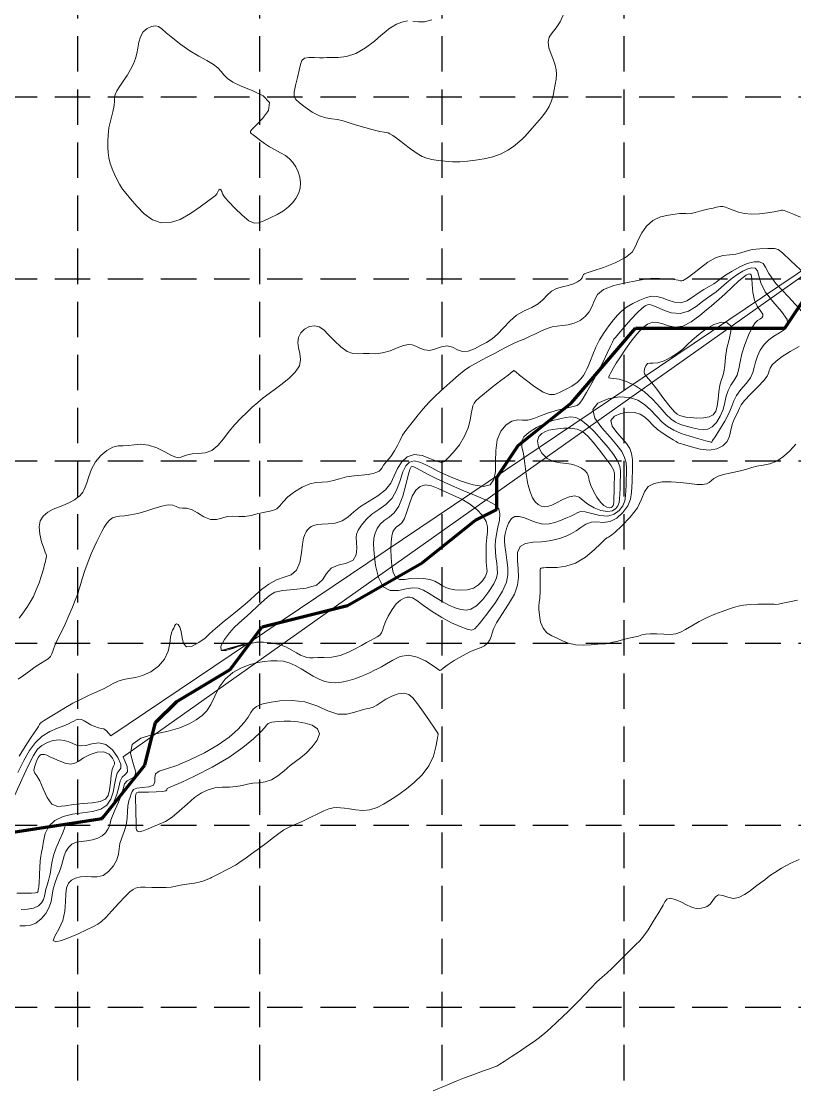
# Model space of a CAD drawing. Header units: inches. Extents: x 45655 to 51424, y 20024 to 23633.
# Drawn here: x 48331 to 48714, y 22598 to 23126 of the extents above; entities that cross this region are included whole.
import ezdxf

# ---------------------------------------------------------------- set-up
doc = ezdxf.new("R2010")
doc.units = ezdxf.units.IN
doc.header["$MEASUREMENT"] = 0
doc.linetypes.add('HIDDEN', pattern=[0.375, 0.25, -0.125])
doc.layers.add('CREEK', color=5, linetype='Continuous', lineweight=211)
doc.layers.add('CTR', color=43, linetype='Continuous', lineweight=9)
doc.layers.add('GRID', color=254, linetype='HIDDEN')

msp = doc.modelspace()

# ---------------------------------------------------------------- linework, layer by layer
at = {"layer": 'CREEK'}
for p, q in [((48708.85, 22974.15), (48719.4, 22989.96)), ((48603.39, 22937.26), (48635.03, 22974.15)), ((48635.03, 22974.15), (48708.85, 22974.15)), ((48577.02, 22916.19), (48603.39, 22937.26)), ((48566.48, 22900.38), (48577.02, 22916.19)), ((48566.48, 22884.57), (48566.48, 22900.38)), ((48555.93, 22879.3), (48566.48, 22884.57)), ((48529.56, 22858.22), (48555.93, 22879.3)), ((48492.65, 22837.14), (48529.56, 22858.22)), ((48450.47, 22826.6), (48492.65, 22837.14)), ((48434.65, 22805.52), (48450.47, 22826.6)), ((48408.28, 22789.71), (48434.65, 22805.52)), ((48397.74, 22779.17), (48408.28, 22789.71)), ((48392.46, 22758.09), (48397.74, 22779.17)), ((48371.37, 22731.74), (48392.46, 22758.09)), ((48302.82, 22721.2), (48371.37, 22731.74))]:
    msp.add_line(p, q, dxfattribs=at)
at = {"layer": 'CTR'}
for points, elevation in [([(48514.74, 23123.27), (48513.15, 23122.23), (48511.61, 23120.97), (48509.38, 23119.02), (48505.95, 23116.06), (48501.61, 23112.77), (48496.85, 23110.07), (48492.18, 23108.61), (48487.99, 23108.11), (48484.67, 23108.04), (48482.43, 23107.97), (48480.74, 23107.9), (48478.87, 23107.91), (48476.34, 23108.04), (48473.61, 23108.05), (48471.35, 23107.65), (48470.06, 23106.56), (48469.4, 23104.65), (48468.82, 23101.84), (48467.94, 23098.16), (48467, 23094.26), (48466.35, 23090.96), (48466.32, 23088.8), (48467.12, 23087.28), (48468.93, 23085.66), (48471.76, 23083.45), (48475.22, 23081.06), (48478.79, 23079.14), (48482.01, 23078.16), (48484.94, 23077.78), (48487.71, 23077.46), (48490.48, 23076.79), (48493.51, 23075.8), (48497.04, 23074.6), (48501.17, 23073.35), (48505.3, 23072.23), (48508.69, 23071.42), (48510.75, 23071.06), (48511.88, 23070.94), (48512.68, 23070.8), (48513.66, 23070.38), (48515.13, 23069.47), (48517.34, 23067.88), (48520.39, 23065.52), (48523.83, 23062.88), (48527.04, 23060.59), (48529.64, 23059.11), (48531.92, 23058.25), (48534.39, 23057.68), (48537.43, 23057.16), (48540.91, 23056.71), (48544.58, 23056.44), (48548.23, 23056.46), (48551.95, 23056.74), (48555.92, 23057.24), (48560.21, 23057.96), (48564.52, 23058.97), (48568.53, 23060.37), (48571.93, 23062.18), (48574.62, 23064.09), (48576.6, 23065.7), (48577.93, 23066.78), (48578.95, 23067.65), (48580.14, 23068.83), (48581.83, 23070.69), (48583.91, 23073.07), (48586.22, 23075.72), (48588.52, 23078.42), (48590.64, 23081.12), (48592.35, 23083.82), (48593.53, 23086.55), (48594.28, 23089.28), (48594.84, 23092.02), (48595.35, 23094.73), (48595.74, 23097.35), (48595.94, 23099.78), (48595.84, 23101.97), (48595.37, 23104.18), (48594.51, 23106.69), (48593.31, 23109.7), (48592.22, 23112.89), (48591.77, 23115.8), (48592.38, 23118.13), (48593.82, 23120.25), (48595.73, 23122.64), (48597.72, 23125.64), (48599.32, 23128.93)], 576), ([(48414.75, 23111.38), (48410.32, 23114.43), (48406.29, 23117.54), (48403.06, 23120.25), (48400.87, 23122.18), (48399.3, 23123.3), (48397.73, 23123.68), (48395.77, 23123.38), (48393.63, 23122.41), (48391.75, 23120.7), (48390.42, 23118.32), (48389.56, 23115.54), (48388.99, 23112.72), (48388.51, 23110.1), (48387.89, 23107.57), (48386.94, 23104.96), (48385.49, 23102.11), (48383.71, 23099.17), (48381.84, 23096.35), (48380.1, 23093.8), (48378.69, 23091.6), (48377.82, 23089.76), (48377.55, 23088.23), (48377.54, 23086.6), (48377.33, 23084.34), (48376.62, 23081.12), (48375.65, 23077.28), (48374.8, 23073.32), (48374.36, 23069.68), (48374.25, 23066.43), (48374.29, 23063.57), (48374.38, 23061.02), (48374.65, 23058.51), (48375.36, 23055.63), (48376.65, 23052.18), (48378.28, 23048.58), (48379.96, 23045.4), (48381.52, 23042.97), (48383.22, 23040.8), (48385.44, 23038.13), (48388.5, 23034.55), (48392.21, 23030.73), (48396.34, 23027.7), (48400.64, 23026.23), (48405.18, 23026.4), (48410, 23028.02), (48415.08, 23030.85), (48419.86, 23034.13), (48423.7, 23036.98), (48426.1, 23038.78), (48427.41, 23039.81), (48428.11, 23040.66), (48428.65, 23041.66), (48429.15, 23042.58), (48429.61, 23042.99), (48430.05, 23042.61), (48430.49, 23041.71), (48430.9, 23040.69), (48431.38, 23039.81), (48432.29, 23038.65), (48434.09, 23036.65), (48437.05, 23033.51), (48440.6, 23030.02), (48443.97, 23027.28), (48446.62, 23026.08), (48448.92, 23026.22), (48451.4, 23027.24), (48454.49, 23028.7), (48457.86, 23030.43), (48461.01, 23032.29), (48463.57, 23034.18), (48465.55, 23036.16), (48467.12, 23038.33), (48468.37, 23040.75), (48469.22, 23043.37), (48469.52, 23046.1), (48469.17, 23048.84), (48468.32, 23051.49), (48467.13, 23053.93), (48465.73, 23056.07), (48464.08, 23057.92), (48462.06, 23059.53), (48459.63, 23060.94), (48456.93, 23062.32), (48454.18, 23063.83), (48451.57, 23065.58), (48449.25, 23067.36), (48447.34, 23068.86), (48445.97, 23069.88), (48445.09, 23070.54), (48444.67, 23071.02), (48444.7, 23071.56), (48445.51, 23072.6), (48447.53, 23074.63), (48450.74, 23077.91), (48453.58, 23081.9), (48454.08, 23085.82), (48450.96, 23089.05), (48445.61, 23091.66), (48440.07, 23093.87), (48436.01, 23095.87), (48433.34, 23097.73), (48431.57, 23099.47), (48430.18, 23101.15), (48428.65, 23102.85), (48426.45, 23104.62), (48423.21, 23106.55), (48419.18, 23108.77), (48414.75, 23111.38)], 576), ([(48522.31, 23126.19), (48519.55, 23125.59), (48516.92, 23124.47), (48514.74, 23123.27)], 576), ([(48534.26, 23126.61), (48530.74, 23125.67), (48527.69, 23125.64), (48524.96, 23126.04)], 576), ([(48330.47, 22830.79), (48332.3, 22833.34), (48334.13, 22836.03), (48335.84, 22838.74), (48337.41, 22841.6), (48338.88, 22844.78), (48340.25, 22848.33), (48341.45, 22851.92), (48342.4, 22855.05), (48343, 22857.34), (48343.37, 22858.9), (48343.6, 22859.92), (48343.77, 22860.61), (48343.86, 22861.13), (48343.84, 22861.62), (48343.67, 22862.28), (48343.26, 22863.45), (48342.53, 22865.49), (48341.51, 22868.6), (48340.58, 22872.3), (48340.22, 22875.92), (48340.8, 22878.94), (48342.28, 22881.32), (48344.5, 22883.2), (48347.26, 22884.68), (48350.27, 22885.92), (48353.17, 22887.05), (48355.68, 22888.21), (48357.73, 22889.36), (48359.31, 22890.42), (48360.42, 22891.37), (48361.2, 22892.23), (48361.82, 22893.11), (48362.4, 22894.14), (48363.05, 22895.57), (48363.81, 22897.74), (48364.8, 22900.83), (48366.16, 22904.46), (48368.09, 22908.09), (48370.69, 22911.28), (48373.65, 22913.77), (48376.62, 22915.36), (48379.32, 22916), (48381.85, 22916.07), (48384.45, 22916.13), (48387.32, 22916.51), (48390.57, 22916.8), (48394.26, 22916.43), (48398.37, 22915.01), (48402.36, 22913.09), (48405.65, 22911.34), (48407.79, 22910.36), (48409.15, 22910.1), (48410.29, 22910.37), (48411.68, 22910.94), (48413.54, 22911.6), (48415.97, 22912.05), (48419.02, 22912.2), (48422.38, 22912.55), (48425.68, 22913.74), (48428.65, 22916.22), (48431.39, 22919.57), (48434.12, 22923.21), (48437, 22926.63), (48439.95, 22929.74), (48442.85, 22932.56), (48445.6, 22935.12), (48448.29, 22937.48), (48451.04, 22939.7), (48453.92, 22941.87), (48457.01, 22944.14), (48460.31, 22946.64), (48463.76, 22949.47), (48466.82, 22952.52), (48468.87, 22955.65), (48469.48, 22958.72), (48469.14, 22961.69), (48468.51, 22964.52), (48468.2, 22967.2), (48468.48, 22969.68), (48469.54, 22971.88), (48471.46, 22973.73), (48473.9, 22975), (48476.41, 22975.45), (48478.69, 22974.86), (48480.9, 22973.32), (48483.35, 22970.94), (48486.26, 22967.96), (48489.41, 22964.98), (48492.5, 22962.73), (48495.3, 22961.73), (48497.92, 22961.57), (48500.6, 22961.68), (48503.47, 22961.61), (48506.61, 22961.58), (48510.04, 22961.98), (48513.7, 22963.05), (48517.28, 22964.44), (48520.39, 22965.6), (48522.74, 22966.13), (48524.62, 22966.04), (48526.41, 22965.38), (48528.42, 22964.36), (48530.74, 22963.43), (48533.35, 22963.19), (48536.22, 22963.93), (48539.17, 22964.99), (48541.98, 22965.48), (48544.52, 22964.75), (48546.95, 22963.49), (48549.49, 22962.64), (48552.35, 22962.91), (48555.39, 22964.06), (48558.42, 22965.6), (48561.3, 22967.16), (48564.08, 22968.93), (48566.87, 22971.26), (48569.75, 22974.33), (48572.84, 22977.67), (48576.26, 22980.63), (48579.99, 22982.8), (48583.7, 22984.49), (48586.9, 22986.2), (48589.3, 22988.31), (48591.29, 22990.53), (48593.4, 22992.45), (48596, 22993.76), (48598.91, 22994.63), (48601.78, 22995.37), (48604.3, 22996.21), (48606.33, 22997.16), (48607.76, 22998.17), (48608.59, 22999.15), (48608.99, 23000.03), (48609.26, 23000.69), (48609.71, 23001.13), (48611.06, 23001.64), (48614.06, 23002.59), (48619.12, 23004.28), (48625, 23006.53), (48630.11, 23009.12), (48633.28, 23011.81), (48635.04, 23014.68), (48636.37, 23017.83), (48638.08, 23021.29), (48640.45, 23024.65), (48643.56, 23027.4), (48647.35, 23029.18), (48651.27, 23030.16), (48654.57, 23030.64), (48656.74, 23030.89), (48658.04, 23030.99), (48658.92, 23030.97), (48659.79, 23030.86), (48660.9, 23030.81), (48662.42, 23030.95), (48664.48, 23031.39), (48666.86, 23032.02), (48669.26, 23032.67), (48671.45, 23033.19), (48673.32, 23033.6), (48674.85, 23033.97), (48676.02, 23034.28), (48677.03, 23034.45), (48678.12, 23034.38), (48679.48, 23033.97), (48681.18, 23033.31), (48683.29, 23032.48), (48685.83, 23031.59), (48688.86, 23030.88), (48692.39, 23030.52), (48696.35, 23030.68), (48700.28, 23031.18), (48703.55, 23031.76), (48705.76, 23032.21), (48707.08, 23032.49), (48707.86, 23032.57), (48708.46, 23032.44), (48709.31, 23032.06), (48710.87, 23031.38), (48713.41, 23030.38), (48716.58, 23029.16)], 574), ([(48714.2, 22916.83), (48711.29, 22913.58), (48708.15, 22910.7), (48704.82, 22908.51), (48701.38, 22907.22), (48698.03, 22906.52), (48695.02, 22906.01), (48692.45, 22905.33), (48689.94, 22904.52), (48686.94, 22903.67), (48683.16, 22902.83), (48679.18, 22901.97), (48675.86, 22901.01), (48673.75, 22899.94), (48672.49, 22898.86), (48671.46, 22897.93), (48670.09, 22897.28), (48668.13, 22896.96), (48665.34, 22896.99), (48661.62, 22897.35), (48657.27, 22897.84), (48652.64, 22898.2), (48648.14, 22898.17), (48644.17, 22897.49), (48641.21, 22895.93), (48639.44, 22893.27), (48638.03, 22889.7), (48635.91, 22885.46), (48632.4, 22880.85), (48628.28, 22876.54), (48624.72, 22873.26), (48622.58, 22871.51), (48621.61, 22870.89), (48621.2, 22870.77), (48620.81, 22870.52), (48619.89, 22869.69), (48617.93, 22867.81), (48614.57, 22864.67), (48610.2, 22861.07), (48605.33, 22858.09), (48600.51, 22856.48), (48596.21, 22855.95), (48592.87, 22855.89), (48590.78, 22855.84), (48589.67, 22855.75), (48589.07, 22855.67), (48588.6, 22855.62), (48588.22, 22855.56), (48587.96, 22855.42), (48587.85, 22855.06), (48587.84, 22854.05), (48587.85, 22851.88), (48587.86, 22848.34), (48587.8, 22844.26), (48587.66, 22840.73), (48587.46, 22838.51), (48587.3, 22836.96), (48587.26, 22835.1), (48587.48, 22832.25), (48588.12, 22828.88), (48589.34, 22825.81), (48591.23, 22823.64), (48593.62, 22822.14), (48596.26, 22820.92), (48598.97, 22819.65), (48601.91, 22818.51), (48605.29, 22817.73), (48609.2, 22817.52), (48613.13, 22817.68), (48616.42, 22817.93), (48618.64, 22818.07), (48620.21, 22818.18), (48621.78, 22818.42), (48623.83, 22818.9), (48626.32, 22819.54), (48629, 22820.23), (48631.7, 22820.87), (48634.23, 22821.46), (48636.41, 22822), (48638.2, 22822.52), (48639.99, 22822.93), (48642.31, 22823.1), (48645.48, 22823.02), (48649.02, 22822.85), (48652.33, 22822.82), (48654.91, 22823.15), (48657.17, 22823.92), (48659.66, 22825.24), (48662.8, 22827.08), (48666.47, 22829.2), (48670.39, 22831.23), (48674.27, 22832.89), (48677.88, 22834.2), (48680.96, 22835.24), (48683.4, 22836.07), (48685.66, 22836.74), (48688.31, 22837.23), (48691.73, 22837.56), (48695.42, 22837.76), (48698.64, 22837.83), (48700.87, 22837.81), (48702.29, 22837.75), (48703.3, 22837.68), (48704.29, 22837.67), (48705.67, 22837.8), (48707.86, 22838.18), (48711.1, 22838.87), (48715.01, 22839.78)], 572), ([(48715.95, 22711.55), (48711.44, 22709.46), (48707.18, 22707.17), (48703.8, 22705.15), (48701.65, 22703.74), (48700.26, 22702.69), (48698.85, 22701.53), (48696.84, 22699.98), (48694.33, 22698.1), (48691.58, 22696.1), (48691.08, 22695.76), (48688.78, 22694.2), (48686, 22692.79), (48683.25, 22692.27), (48680.58, 22692.83), (48678.12, 22693.74), (48676.04, 22694.02), (48674.47, 22693.01), (48673.16, 22691.22), (48671.87, 22689.46), (48670.38, 22688.32), (48668.85, 22687.76), (48667.51, 22687.47), (48666.52, 22687.28), (48665.75, 22687.18), (48664.93, 22687.25), (48663.86, 22687.55), (48662.35, 22688.18), (48660.23, 22689.18), (48657.47, 22690.55), (48654.55, 22691.8), (48652.08, 22692.39), (48650.46, 22691.89), (48649.47, 22690.59), (48648.68, 22688.94), (48647.74, 22687.25), (48646.54, 22685.37), (48645.03, 22683), (48643.21, 22679.99), (48641.2, 22676.73), (48639.14, 22673.74), (48637.12, 22671.37), (48634.98, 22669.26), (48632.49, 22666.89), (48629.51, 22663.9), (48626.34, 22660.65), (48623.36, 22657.69), (48620.8, 22655.38), (48618.45, 22653.36), (48615.95, 22651.07), (48613.05, 22648.14), (48609.95, 22644.85), (48606.96, 22641.67), (48604.3, 22638.92), (48601.79, 22636.41), (48599.14, 22633.87), (48596.16, 22631.05), (48593.06, 22628.2), (48590.11, 22625.61), (48587.49, 22623.47), (48584.83, 22621.51), (48581.65, 22619.32), (48577.68, 22616.66), (48573.55, 22613.95), (48570.11, 22611.7), (48568.01, 22610.34), (48566.96, 22609.68), (48566.45, 22609.39), (48565.97, 22609.15), (48564.98, 22608.77), (48562.92, 22608.03), (48559.45, 22606.81), (48555.09, 22605.26), (48550.56, 22603.57), (48546.43, 22601.93), (48542.87, 22600.43), (48539.85, 22599.13), (48537.34, 22598.05), (48535.05, 22597.13)], 572)]:
    msp.add_lwpolyline(points, dxfattribs=dict(at, elevation=elevation))
at = {"layer": 'CTR', "color": 5}
for points, elevation in [([(48329.78, 22754.48), (48332.71, 22760.41), (48335.57, 22765.39), (48338.51, 22769.36), (48341.8, 22772.42), (48345.56, 22774.73), (48349.34, 22776.44), (48352.56, 22777.68), (48354.78, 22778.62), (48356.27, 22779.37), (48357.41, 22779.99), (48358.59, 22780.52), (48359.84, 22780.84), (48361.16, 22780.73), (48362.6, 22780.12), (48364.16, 22779.16), (48365.87, 22778.13), (48367.72, 22777.26), (48369.54, 22776.63), (48371.09, 22776.28), (48372.3, 22776.08), (48373.63, 22775.21), (48375.66, 22772.69), (48799.59, 23058.04), (48381.8, 22762.35), (48383.82, 22757.55), (48383.92, 22754.83), (48382.73, 22753.48), (48381.28, 22752.27), (48380.32, 22750.23), (48379.61, 22747.3), (48378.64, 22743.63), (48376.99, 22739.49), (48374.47, 22735.53), (48371.02, 22732.49), (48366.69, 22730.86), (48362.19, 22730.28), (48358.32, 22730.13), (48355.76, 22729.89), (48354.3, 22729.46), (48353.55, 22728.82), (48353.09, 22727.92), (48352.62, 22726.51), (48351.78, 22724.29), (48350.38, 22721.09), (48348.76, 22717.3), (48347.36, 22713.42), (48346.53, 22709.85), (48346.07, 22706.65), (48345.7, 22704.31), (48345.61, 22703.76), (48344.94, 22701.16), (48344.17, 22698.84), (48343.56, 22696.78), (48343.23, 22694.99), (48342.97, 22693.35), (48342.48, 22691.74), (48341.48, 22690.08), (48339.88, 22688.58), (48337.57, 22687.46), (48334.58, 22686.89), (48331.33, 22686.74)], 566), ([(48329.85, 22800.67), (48332.57, 22802.56), (48335.46, 22804.66), (48338.35, 22806.71), (48340.98, 22808.46), (48343.15, 22809.74), (48344.78, 22810.76), (48345.92, 22811.81), (48346.6, 22813.16), (48347.17, 22814.95), (48347.99, 22817.29), (48349.34, 22820.24), (48351.11, 22823.77), (48353.07, 22827.8), (48354.99, 22832.16), (48356.69, 22836.33), (48358.02, 22839.67), (48358.86, 22841.75), (48359.32, 22842.83), (48359.53, 22843.36), (48359.68, 22843.83), (48359.93, 22844.77), (48360.51, 22846.79), (48361.54, 22850.21), (48362.92, 22854.48), (48364.45, 22858.85), (48365.95, 22862.67), (48367.41, 22865.96), (48368.78, 22868.82), (48370.04, 22871.41), (48371.25, 22873.76), (48372.46, 22875.88), (48373.72, 22877.77), (48375.06, 22879.32), (48376.51, 22880.43), (48378.11, 22881.01), (48380.03, 22881.28), (48382.44, 22881.51), (48385.47, 22881.94), (48389.02, 22882.65), (48392.93, 22883.68), (48397.02, 22884.98), (48400.89, 22886.18), (48404.11, 22886.83), (48406.4, 22886.65), (48408.05, 22885.99), (48409.49, 22885.41), (48411.1, 22885.28), (48413.06, 22885.17), (48415.5, 22884.48), (48418.47, 22882.84), (48421.72, 22880.93), (48424.92, 22879.64), (48427.85, 22879.6), (48430.56, 22880.35), (48433.25, 22881.07), (48436.03, 22881.22), (48438.93, 22881.05), (48441.93, 22881.05), (48445, 22881.54), (48448.04, 22882.35), (48450.92, 22883.11), (48453.54, 22883.62), (48455.83, 22884.11), (48457.72, 22884.96), (48459.28, 22886.42), (48460.92, 22888.42), (48463.2, 22890.78), (48466.45, 22893.28), (48470.26, 22895.55), (48474.02, 22897.17), (48477.26, 22897.86), (48480.1, 22898.03), (48482.83, 22898.24), (48485.69, 22898.89), (48488.77, 22899.8), (48492.17, 22900.65), (48495.89, 22901.19), (48499.58, 22901.53), (48502.84, 22901.85), (48505.33, 22902.34), (48507.09, 22902.94), (48508.25, 22903.57), (48508.95, 22904.21), (48509.56, 22905.08), (48510.52, 22906.41), (48512.11, 22908.38), (48514.04, 22910.82), (48515.91, 22913.49), (48517.39, 22916.19), (48518.63, 22918.8), (48519.92, 22921.28), (48521.46, 22923.6), (48523.28, 22925.94), (48525.34, 22928.47), (48527.63, 22931.33), (48530.14, 22934.4), (48532.86, 22937.48), (48535.77, 22940.43), (48538.78, 22943.25), (48541.78, 22945.95), (48544.68, 22948.58), (48547.49, 22951.05), (48550.25, 22953.26), (48553.02, 22955.13), (48555.87, 22956.78), (48558.87, 22958.38), (48562.05, 22960.05), (48565.25, 22961.71), (48568.22, 22963.28), (48570.81, 22964.66), (48573.13, 22965.86), (48575.35, 22966.92), (48577.62, 22967.88), (48580.04, 22968.86), (48582.68, 22970.04), (48585.57, 22971.47), (48588.55, 22972.92), (48591.35, 22974.11), (48593.85, 22974.8), (48596.23, 22975.18), (48598.77, 22975.47), (48601.66, 22975.93), (48604.7, 22976.74), (48607.6, 22978.02), (48610.11, 22979.91), (48612.13, 22982.31), (48613.61, 22985.08), (48614.69, 22988.03), (48616.21, 22990.91), (48619.21, 22993.39), (48624.24, 22995.27), (48630.17, 22996.6), (48635.4, 22997.55), (48638.79, 22998.24), (48641.11, 22998.69), (48643.53, 22998.87), (48646.9, 22998.82), (48650.69, 22998.57), (48653.98, 22998.24), (48656.1, 22997.92), (48657.28, 22997.68), (48657.95, 22997.62), (48658.53, 22997.8), (48659.12, 22998.17), (48659.79, 22998.62), (48660.64, 22999.15), (48661.96, 23000.05), (48664.02, 23001.65), (48667.03, 23004.12), (48670.68, 23006.85), (48674.52, 23009.06), (48678.2, 23010.16), (48681.55, 23010.53), (48684.51, 23010.81), (48687.06, 23011.43), (48689.63, 23012.26), (48692.69, 23013.03), (48696.51, 23013.5), (48700.45, 23013.67), (48703.61, 23013.58), (48705.57, 23013.1), (48707.66, 23011.41), (48711.7, 23007.52), (48718.82, 23000.94)], 572), ([(48495.39, 22859.48), (48496.99, 22862.14), (48497.3, 22865.42), (48497.08, 22868.47), (48496.94, 22870.67), (48497.19, 22872.4), (48498.01, 22874.28), (48499.56, 22876.75), (48501.81, 22879.55), (48504.73, 22882.27), (48508.16, 22884.64), (48511.68, 22887.09), (48514.75, 22890.22), (48516.99, 22894.38), (48518.62, 22898.97), (48520.01, 22903.16), (48521.5, 22906.21), (48523.28, 22908.01), (48525.55, 22908.56), (48528.36, 22907.96), (48531.42, 22906.65), (48534.35, 22905.12), (48536.92, 22903.73), (48539.74, 22902.34), (48543.58, 22900.67), (48548.89, 22898.58), (48554.74, 22896.74), (48559.84, 22895.94), (48563.21, 22896.84), (48565.02, 22899.36), (48565.73, 22903.3), (48565.82, 22908.31), (48565.93, 22913.78), (48566.67, 22918.98), (48568.5, 22923.29), (48571.1, 22926.45), (48573.93, 22928.3), (48576.62, 22928.83), (48579.2, 22928.69), (48581.86, 22928.71), (48584.77, 22929.48), (48588.09, 22930.82), (48591.96, 22932.32), (48596.37, 22933.64), (48600.69, 22934.68), (48604.12, 22935.44), (48606.15, 22935.98), (48607.38, 22936.89), (48608.68, 22938.85), (48610.74, 22942.33), (48613.37, 22946.95), (48616.19, 22952.14), (48618.82, 22957.31), (48621.07, 22961.91), (48622.71, 22965.37), (48623.63, 22967.34), (48624.03, 22968.2), (48624.16, 22968.49), (48624.36, 22968.77), (48625.03, 22969.58), (48626.63, 22971.47), (48629.4, 22974.72), (48632.76, 22978.57), (48635.91, 22981.98), (48638.23, 22984.15), (48639.81, 22985.28), (48640.92, 22985.75), (48641.87, 22985.91), (48643.13, 22985.63), (48645.24, 22984.74), (48648.56, 22983.2), (48652.69, 22981.78), (48657.08, 22981.39), (48661.21, 22982.67), (48664.91, 22984.97), (48668.04, 22987.38), (48670.56, 22989.2), (48672.74, 22990.67), (48674.91, 22992.26), (48677.37, 22994.33), (48680.04, 22996.68), (48682.81, 22998.98), (48685.52, 23000.94), (48688.11, 23002.48), (48690.48, 23003.54), (48692.51, 23004.05), (48694.14, 23003.8), (48695.26, 23002.53), (48695.92, 23000.08), (48696.88, 22996.57), (48699.04, 22992.23), (48702.86, 22987.36), (48707.09, 22982.53), (48709.99, 22978.43), (48710.34, 22975.52), (48708.69, 22973.51), (48706.07, 22971.93), (48703.35, 22970.32), (48700.81, 22968.47), (48698.54, 22966.2), (48696.67, 22963.4), (48695.24, 22960.33), (48694.27, 22957.36), (48693.68, 22954.74), (48693.04, 22952.27), (48691.8, 22949.69), (48689.61, 22946.83), (48687.03, 22943.83), (48684.83, 22940.96), (48683.52, 22938.37), (48682.58, 22935.68), (48681.27, 22932.39), (48679.07, 22928.24), (48676.51, 22923.96), (48674.33, 22920.53), (48673.11, 22918.61), (48672.66, 22917.9), (48672.59, 22917.79), (48672.57, 22917.77), (48672.42, 22917.79), (48671.7, 22917.99), (48669.76, 22918.52), (48666.28, 22919.47), (48661.9, 22920.75), (48657.54, 22922.21), (48653.87, 22923.74), (48650.83, 22925.52), (48648.09, 22927.78), (48645.38, 22930.63), (48642.57, 22933.72), (48639.51, 22936.54), (48636.07, 22938.69), (48632.03, 22939.95), (48627.12, 22940.19), (48621.46, 22939.28), (48616.45, 22937.21), (48613.85, 22933.97), (48614.88, 22929.67), (48618.33, 22924.89), (48622.45, 22920.3), (48625.8, 22916.44), (48628.16, 22913.2), (48629.63, 22910.32), (48630.35, 22907.58), (48630.54, 22904.89), (48630.48, 22902.2), (48630.4, 22899.44), (48630.32, 22896.66), (48630.23, 22893.95), (48630.09, 22891.34), (48629.68, 22888.82), (48628.72, 22886.37), (48627, 22884.04), (48624.51, 22882.18), (48621.24, 22881.27), (48617.37, 22881.56), (48613.45, 22882.51), (48610.17, 22883.35), (48607.98, 22883.51), (48606.47, 22883.04), (48604.98, 22882.24), (48603.01, 22881.29), (48600.6, 22880.26), (48597.93, 22879.19), (48595.16, 22878.14), (48592.27, 22877.41), (48589.24, 22877.32), (48586.1, 22878.06), (48582.98, 22879.26), (48580.08, 22880.46), (48577.56, 22881.16), (48575.43, 22881.1), (48573.69, 22880.03), (48572.3, 22877.87), (48571.29, 22875.16), (48570.59, 22872.61), (48570.25, 22870.7), (48570.18, 22868.96), (48570.41, 22866.7), (48570.85, 22863.43), (48571.38, 22859.56), (48571.82, 22855.68), (48571.96, 22852.21), (48571.31, 22848.64), (48569.32, 22844.25), (48565.76, 22838.66), (48561.53, 22832.85), (48557.84, 22828.17), (48555.53, 22825.63), (48553.87, 22824.92), (48551.76, 22825.45), (48548.4, 22826.7), (48544.03, 22828.59), (48539.23, 22831.09), (48534.47, 22834.12), (48530.23, 22837.15), (48526.92, 22839.56), (48524.79, 22840.88), (48523.42, 22841.3), (48522.21, 22841.16), (48520.69, 22840.69), (48518.83, 22839.71), (48516.79, 22837.88), (48514.7, 22835.05), (48512.79, 22831.77), (48511.35, 22828.7), (48510.52, 22826.39), (48510.04, 22824.75), (48509.5, 22823.53), (48508.6, 22822.51), (48507.35, 22821.6), (48505.83, 22820.73), (48504.09, 22819.82), (48502.03, 22818.74), (48499.51, 22817.35), (48496.45, 22815.6), (48492.91, 22813.78), (48489.04, 22812.36), (48484.99, 22811.62), (48481.14, 22811.38), (48477.94, 22811.34), (48475.65, 22811.29), (48474.01, 22811.27), (48472.65, 22811.4), (48471.2, 22811.81), (48469.51, 22812.53), (48467.51, 22813.62), (48465.1, 22815.06), (48462.22, 22816.58), (48458.83, 22817.84), (48454.97, 22818.57), (48451.1, 22818.89), (48447.77, 22818.94), (48430.16, 22814.89), (48443.08, 22818.43), (48440.29, 22817.49), (48436.44, 22816), (48432.6, 22814.8), (48430.16, 22814.89), (48430.14, 22816.96), (48431.89, 22820.23), (48434.34, 22823.57), (48436.65, 22826.16), (48438.97, 22828.32), (48441.67, 22830.69), (48444.95, 22833.69), (48448.43, 22836.94), (48451.6, 22839.9), (48454.14, 22842.12), (48456.82, 22843.62), (48460.63, 22844.51), (48466.14, 22845.04), (48472.22, 22845.72), (48477.31, 22847.2), (48480.35, 22849.83), (48482.29, 22852.91), (48484.53, 22855.5), (48488.08, 22856.98), (48492.12, 22857.98), (48495.39, 22859.48)], 566), ([(48503.29, 22888.71), (48507.73, 22891.32), (48511.5, 22894.21), (48514, 22897.54), (48515.69, 22901.15), (48517.31, 22904.76), (48519.44, 22908.06), (48522.21, 22910.56), (48525.61, 22911.71), (48529.53, 22911.24), (48533.42, 22909.83), (48536.69, 22908.44), (48538.9, 22907.86), (48540.57, 22908.36), (48542.46, 22910.04), (48545.08, 22912.9), (48547.99, 22916.61), (48550.56, 22920.74), (48552.26, 22924.87), (48553.26, 22928.67), (48553.82, 22931.84), (48554.25, 22934.15), (48554.68, 22935.79), (48555.25, 22937.06), (48556.13, 22938.24), (48557.69, 22939.72), (48560.33, 22941.9), (48564.23, 22944.98), (48568.52, 22948.31), (48572.06, 22951.06), (48574.04, 22952.59), (48574.78, 22953.16), (48574.9, 22953.25), (48574.92, 22953.26), (48574.94, 22953.26), (48574.96, 22953.26), (48575.08, 22953.16), (48575.79, 22952.58), (48577.69, 22951.05), (48581.1, 22948.3), (48585.3, 22945.15), (48589.32, 22942.59), (48592.41, 22941.41), (48594.93, 22941.48), (48597.46, 22942.41), (48600.43, 22943.87), (48603.49, 22945.61), (48606.16, 22947.42), (48608.03, 22949.14), (48609.27, 22950.76), (48610.17, 22952.32), (48610.98, 22953.92), (48611.81, 22955.78), (48612.76, 22958.16), (48613.93, 22961.22), (48615.38, 22964.77), (48617.22, 22968.48), (48619.46, 22972.1), (48621.87, 22975.42), (48624.17, 22978.31), (48626.13, 22980.67), (48628.1, 22982.67), (48630.5, 22984.53), (48633.6, 22986.42), (48637.05, 22988.14), (48640.35, 22989.4), (48643.12, 22989.99), (48645.59, 22989.92), (48648.15, 22989.23), (48651.08, 22988.11), (48654.22, 22987.08), (48657.37, 22986.81), (48660.35, 22987.72), (48663.18, 22989.47), (48665.97, 22991.47), (48668.76, 22993.28), (48671.39, 22994.82), (48673.64, 22996.19), (48675.44, 22997.44), (48677.23, 22998.79), (48679.54, 23000.41), (48682.74, 23002.42), (48686.49, 23004.48), (48690.25, 23006.14), (48693.57, 23007.04), (48696.21, 23007.07), (48698.04, 23006.21), (48699.17, 23004.38), (48700.8, 23001.22), (48704.35, 22996.35), (48710.58, 22989.64), (48717.43, 22982.27)], 568), ([(48685.24, 22951.06), (48683.83, 22948.49), (48682.16, 22946.05), (48680.73, 22943.47), (48679.85, 22940.57), (48679.21, 22937.39), (48678.33, 22934.03), (48676.86, 22930.67), (48674.94, 22927.65), (48672.84, 22925.4), (48670.76, 22924.22), (48668.57, 22923.93), (48666.06, 22924.23), (48663.12, 22924.86), (48660.03, 22925.7), (48657.17, 22926.65), (48654.77, 22927.68), (48652.56, 22929.17), (48650.13, 22931.53), (48647.14, 22935), (48643.58, 22939.02), (48639.48, 22942.82), (48634.99, 22945.77), (48630.59, 22947.78), (48626.86, 22948.95), (48624.22, 22949.39), (48622.63, 22949.48), (48621.89, 22949.63), (48621.79, 22950.17), (48622.13, 22951.02), (48622.65, 22952.04), (48623.24, 22953.16), (48624.07, 22954.64), (48625.44, 22956.87), (48627.5, 22960.04), (48630.09, 22963.82), (48632.88, 22967.72), (48635.63, 22971.27), (48638.31, 22974.18), (48640.88, 22976.19), (48643.35, 22977.11), (48645.84, 22977.09), (48648.47, 22976.39), (48651.34, 22975.34), (48654.58, 22974.67), (48658.32, 22975.18), (48662.54, 22977.36), (48666.7, 22980.44), (48670.1, 22983.28), (48672.35, 22985.11), (48674.07, 22986.5), (48676.18, 22988.34), (48679.28, 22991.22), (48682.85, 22994.58), (48686.06, 22997.55), (48688.31, 22999.46), (48689.73, 23000.48), (48690.7, 23000.94), (48691.47, 23001.08), (48692.08, 23000.53), (48692.46, 22998.85), (48692.67, 22995.77), (48692.96, 22991.92), (48693.73, 22988.12), (48695.15, 22985.07), (48696.74, 22982.8), (48697.84, 22981.18), (48697.97, 22980.08), (48697.34, 22979.32), (48696.36, 22978.72), (48695.29, 22978.03), (48694.1, 22976.79), (48692.63, 22974.48), (48690.82, 22970.76), (48688.99, 22966.21), (48687.51, 22961.58), (48686.66, 22957.5), (48686.07, 22954.03), (48685.24, 22951.06)], 564), ([(48678.68, 22952.45), (48678.06, 22950.15), (48677.3, 22948.26), (48676.63, 22945.99), (48676.19, 22942.78), (48675.84, 22939.1), (48675.41, 22935.68), (48674.66, 22933.11), (48673.4, 22931.38), (48671.39, 22930.34), (48668.55, 22929.86), (48665.32, 22929.79), (48662.28, 22929.97), (48659.9, 22930.29), (48658.13, 22930.67), (48656.79, 22931.09), (48655.65, 22931.63), (48654.29, 22932.81), (48652.16, 22935.27), (48649.01, 22939.33), (48645.45, 22944.01), (48642.37, 22947.99), (48640.42, 22950.35), (48639.5, 22951.61), (48639.27, 22952.64), (48639.49, 22954.11), (48640.05, 22955.66), (48640.9, 22956.74), (48642.02, 22956.98), (48643.62, 22956.85), (48645.95, 22957.05), (48649.09, 22958.1), (48652.59, 22959.82), (48655.81, 22961.81), (48658.33, 22963.8), (48660.55, 22965.91), (48663.03, 22968.34), (48666.22, 22971.14), (48669.91, 22973.91), (48673.78, 22976.07), (48677.43, 22977.13), (48680.37, 22976.93), (48682.04, 22975.4), (48682.13, 22972.52), (48681.22, 22968.66), (48680.12, 22964.28), (48679.45, 22959.83), (48679.07, 22955.75), (48678.68, 22952.45)], 562), ([(48715.8, 22965.13), (48711.42, 22962.61), (48707.51, 22960.16), (48704.46, 22957.92), (48702.53, 22956.03), (48701.5, 22954.46), (48701.02, 22953.14), (48700.71, 22951.96), (48700.01, 22950.5), (48698.35, 22948.32), (48695.39, 22945.16), (48691.9, 22941.61), (48688.93, 22938.45), (48687.23, 22936.26), (48686.42, 22934.71), (48685.79, 22933.24), (48684.84, 22931.4), (48683.74, 22929.15), (48682.77, 22926.57), (48682.14, 22923.73), (48681.48, 22920.88), (48680.31, 22918.24), (48678.2, 22916.04), (48675.19, 22914.54), (48671.39, 22913.97), (48667.01, 22914.42), (48662.72, 22915.47), (48659.31, 22916.53), (48657.3, 22917.14), (48656.4, 22917.4), (48656.04, 22917.53), (48655.71, 22917.74), (48655.04, 22918.18), (48653.67, 22919.02), (48651.42, 22920.34), (48648.66, 22922.08), (48645.92, 22924.11), (48643.58, 22926.28), (48641.55, 22928.4), (48639.53, 22930.26), (48637.29, 22931.65), (48634.66, 22932.47), (48631.49, 22932.63), (48627.8, 22932.04), (48624.55, 22930.69), (48622.86, 22928.59), (48623.53, 22925.79), (48625.77, 22922.69), (48628.45, 22919.7), (48630.62, 22917.16), (48632.15, 22914.8), (48633.07, 22912.25), (48633.48, 22909.26), (48633.54, 22906.09), (48633.45, 22903.11), (48633.35, 22900.58), (48633.28, 22898.26), (48633.2, 22895.8), (48633.02, 22892.9), (48632.45, 22889.68), (48631.13, 22886.31), (48628.81, 22883.04), (48625.76, 22880.31), (48622.4, 22878.6), (48619.08, 22878.18), (48615.92, 22878.4), (48613.01, 22878.33), (48610.39, 22877.33), (48607.99, 22875.71), (48605.7, 22874), (48603.41, 22872.62), (48601.03, 22871.53), (48598.43, 22870.62), (48595.54, 22869.76), (48592.26, 22869.03), (48588.56, 22868.56), (48584.48, 22868.33), (48580.69, 22867.8), (48577.93, 22866.29), (48576.75, 22863.34), (48576.68, 22859.41), (48577.05, 22855.17), (48577.21, 22851.13), (48576.7, 22847.09), (48575.13, 22842.68), (48572.31, 22837.71), (48569, 22832.73), (48566.25, 22828.47), (48564.74, 22825.48), (48564.12, 22823.4), (48563.71, 22821.73), (48562.98, 22820.06), (48561.87, 22818.47), (48560.44, 22817.2), (48558.71, 22816.37), (48556.45, 22815.56), (48553.38, 22814.32), (48549.44, 22812.29), (48545.33, 22809.88), (48541.92, 22807.67), (48539.87, 22806.09), (48538.86, 22805.19), (48538.34, 22804.93), (48537.75, 22805.22), (48536.66, 22806.11), (48534.58, 22807.63), (48531.27, 22809.69), (48527.13, 22811.59), (48522.76, 22812.47), (48518.66, 22811.8), (48515.03, 22810.09), (48511.95, 22808.21), (48509.49, 22806.79), (48507.48, 22805.76), (48505.67, 22804.89), (48503.81, 22803.99), (48501.74, 22803.01), (48499.24, 22801.96), (48496.21, 22800.88), (48492.91, 22799.9), (48489.69, 22799.17), (48486.81, 22798.83), (48484.13, 22798.95), (48481.48, 22799.55), (48478.65, 22800.66), (48475.72, 22802.18), (48472.73, 22803.93), (48469.77, 22805.77), (48466.82, 22807.47), (48463.87, 22808.77), (48460.89, 22809.5), (48457.87, 22809.77), (48454.81, 22809.72), (48451.68, 22809.46), (48448.32, 22808.91), (48444.54, 22807.9), (48440.27, 22806.3), (48435.96, 22803.96), (48432.16, 22800.74), (48429.3, 22796.66), (48427.1, 22792.25), (48425.18, 22788.21), (48423.15, 22785.06), (48420.8, 22782.63), (48417.95, 22780.55), (48414.41, 22778.56), (48409.88, 22776.68), (48404.09, 22774.99), (48397.1, 22773.45), (48390.5, 22771.52), (48386.21, 22768.45), (48385.48, 22763.92), (48386.8, 22758.9), (48387.99, 22754.76), (48387.41, 22752.46), (48385.61, 22751.34), (48383.71, 22750.42), (48382.53, 22748.85), (48381.77, 22746.5), (48380.9, 22743.45), (48379.5, 22739.84), (48377.88, 22736.18), (48376.52, 22733.07), (48375.77, 22730.92), (48375.39, 22729.41), (48375, 22728.04), (48374.3, 22726.43), (48373.15, 22724.73), (48371.47, 22723.18), (48369.23, 22722.01), (48366.62, 22721.19), (48363.86, 22720.7), (48361.16, 22720.42), (48358.67, 22720.03), (48356.5, 22719.14), (48354.76, 22717.5), (48353.46, 22715.42), (48352.59, 22713.34), (48352.09, 22711.56), (48351.65, 22709.76), (48350.96, 22707.44), (48349.77, 22704.3), (48349.74, 22704.21), (48348.4, 22700.68), (48347.29, 22697.04), (48346.68, 22693.8), (48346.21, 22690.82), (48345.31, 22687.89), (48343.6, 22684.89), (48341.26, 22682.15), (48338.66, 22680.07), (48336.07, 22678.97), (48333.48, 22678.64), (48330.8, 22678.7)], 568), ([(48608.08, 22928.79), (48611.23, 22926.32), (48614.72, 22922.93), (48618.25, 22919.08), (48621.51, 22915.17), (48624.24, 22911.51), (48626.2, 22908.37), (48627.22, 22905.9), (48627.55, 22903.71), (48627.52, 22901.29), (48627.44, 22898.29), (48627.35, 22895.06), (48627.26, 22892.1), (48627.16, 22889.77), (48626.91, 22887.97), (48626.32, 22886.42), (48625.25, 22885), (48623.55, 22883.93), (48621.11, 22883.54), (48617.94, 22884.08), (48614.5, 22885.38), (48611.42, 22887.14), (48609.1, 22889.08), (48607.14, 22890.68), (48604.97, 22891.37), (48602.14, 22890.81), (48599, 22889.44), (48596.02, 22887.9), (48593.57, 22886.73), (48591.58, 22886.04), (48589.89, 22885.84), (48588.32, 22886.13), (48586.85, 22886.96), (48585.45, 22888.35), (48584.11, 22890.39), (48582.88, 22893.24), (48581.82, 22897.13), (48581, 22902.07), (48580.29, 22907.35), (48579.58, 22912.07), (48578.89, 22915.59), (48578.72, 22918.2), (48579.75, 22920.49), (48582.39, 22922.86), (48586.13, 22925.17), (48590.26, 22927.14), (48594.14, 22928.53), (48597.61, 22929.44), (48600.59, 22930), (48603.1, 22930.3), (48605.47, 22930.03), (48608.08, 22928.79)], 564), ([(48606.7, 22905.85), (48605.07, 22906.52), (48603.25, 22906.98), (48600.91, 22907.29), (48597.88, 22907.57), (48594.5, 22908.23), (48591.31, 22909.73), (48588.74, 22912.35), (48587.07, 22915.53), (48586.5, 22918.52), (48587.15, 22920.7), (48588.62, 22922.15), (48590.44, 22923.08), (48592.22, 22923.71), (48594.17, 22924.15), (48596.56, 22924.5), (48599.57, 22924.81), (48602.91, 22924.85), (48606.09, 22924.35), (48608.83, 22923.06), (48611.37, 22920.89), (48614.09, 22917.81), (48617.24, 22913.9), (48620.33, 22909.84), (48622.77, 22906.44), (48624.09, 22904.21), (48624.55, 22902.51), (48624.57, 22900.37), (48624.48, 22897.15), (48624.39, 22893.46), (48624.31, 22890.25), (48624.24, 22888.21), (48624.13, 22887.11), (48623.91, 22886.48), (48623.52, 22885.96), (48622.9, 22885.57), (48622.01, 22885.42), (48620.81, 22885.67), (48619.34, 22886.51), (48617.66, 22888.13), (48615.86, 22890.62), (48614.17, 22893.59), (48612.88, 22896.49), (48612.17, 22898.91), (48611.69, 22900.85), (48611.04, 22902.46), (48609.89, 22903.82), (48608.34, 22904.94), (48606.7, 22905.85)], 562), ([(48542.59, 22897.03), (48549.4, 22894.14), (48556.25, 22891.32), (48561.96, 22888.82), (48565.63, 22886.79), (48567.47, 22884.85), (48568.01, 22882.48), (48567.7, 22879.34), (48566.98, 22875.78), (48566.23, 22872.29), (48565.79, 22869.26), (48565.65, 22866.54), (48565.76, 22863.86), (48566.04, 22861.02), (48566.4, 22858.16), (48566.7, 22855.51), (48566.79, 22853.16), (48566.35, 22850.75), (48565.01, 22847.77), (48562.56, 22843.99), (48559.47, 22840.06), (48556.36, 22836.91), (48553.69, 22835.22), (48551.27, 22834.77), (48548.75, 22835.16), (48545.86, 22836.02), (48542.68, 22837.3), (48539.38, 22839), (48536.14, 22841.04), (48533.03, 22843.1), (48530.17, 22844.75), (48527.54, 22845.65), (48524.85, 22845.82), (48521.66, 22845.37), (48517.79, 22844.58), (48513.76, 22844.49), (48510.29, 22846.34), (48507.95, 22850.87), (48506.57, 22856.91), (48505.87, 22862.78), (48505.58, 22867.18), (48505.7, 22870.31), (48506.27, 22872.8), (48507.33, 22875.1), (48508.87, 22877.23), (48510.84, 22879.1), (48513.18, 22880.77), (48515.66, 22882.87), (48517.99, 22886.21), (48519.97, 22891.22), (48521.55, 22896.81), (48522.72, 22901.56), (48523.53, 22904.38), (48524.13, 22905.59), (48524.71, 22905.83), (48525.48, 22905.65), (48526.76, 22905.03), (48528.92, 22903.86), (48532.25, 22902.05), (48536.81, 22899.72), (48542.59, 22897.03)], 564), ([(48531.19, 22896.74), (48534.14, 22896.27), (48537.47, 22894.95), (48541.12, 22893.24), (48545.07, 22891.5), (48549.11, 22889.61), (48552.99, 22887.34), (48556.5, 22884.59), (48559.33, 22881.58), (48561.2, 22878.65), (48561.92, 22876.01), (48561.86, 22873.46), (48561.5, 22870.67), (48561.22, 22867.43), (48561.11, 22864.07), (48561.12, 22861.01), (48561.24, 22858.61), (48561.43, 22856.77), (48561.58, 22855.34), (48561.62, 22854.11), (48561.4, 22852.85), (48560.69, 22851.3), (48559.37, 22849.32), (48557.42, 22847.28), (48554.88, 22845.65), (48551.86, 22844.8), (48548.68, 22844.61), (48545.74, 22844.86), (48543.31, 22845.34), (48541.32, 22846.02), (48539.55, 22846.9), (48537.8, 22847.97), (48535.84, 22849.05), (48533.42, 22849.94), (48530.39, 22850.45), (48527.03, 22850.59), (48523.73, 22850.39), (48520.78, 22850), (48518.33, 22849.97), (48516.47, 22850.93), (48515.24, 22853.35), (48514.54, 22856.84), (48514.18, 22860.83), (48514.08, 22864.79), (48514.19, 22868.37), (48514.53, 22871.33), (48515.11, 22873.45), (48515.91, 22874.9), (48516.95, 22875.93), (48518.18, 22876.82), (48519.5, 22878.05), (48520.8, 22880.16), (48522.01, 22883.46), (48523.25, 22887.38), (48524.69, 22891.16), (48526.47, 22894.12), (48528.64, 22896.01), (48531.19, 22896.74)], 562), ([(48330.4, 22762.59), (48333.36, 22767.46), (48336.28, 22771.93), (48338.6, 22775.36), (48339.89, 22777.32), (48340.4, 22778.18), (48340.55, 22778.47), (48340.69, 22778.7), (48340.9, 22778.94), (48341.21, 22779.2), (48341.72, 22779.54), (48342.8, 22780.2), (48344.9, 22781.5), (48348.27, 22783.61), (48352.49, 22786.19), (48356.9, 22788.73), (48360.99, 22790.86), (48364.62, 22792.55), (48367.68, 22793.92), (48370.21, 22795.06), (48372.4, 22796.11), (48374.53, 22797.22), (48376.8, 22798.46), (48379.26, 22799.65), (48381.9, 22800.54), (48384.73, 22801.01), (48387.87, 22801.46), (48391.42, 22802.43), (48395.41, 22804.35), (48399.27, 22807.14), (48402.31, 22810.61), (48404.03, 22814.48), (48404.81, 22818.29), (48405.22, 22821.45), (48405.7, 22823.58), (48406.26, 22824.94), (48406.79, 22825.96), (48407.21, 22826.96), (48407.64, 22827.75), (48408.21, 22828.06), (48408.99, 22827.66), (48409.83, 22826.39), (48410.5, 22824.2), (48410.9, 22821.18), (48411.55, 22818.28), (48413.06, 22816.63), (48415.83, 22817.03), (48419.2, 22818.83), (48422.26, 22821.02), (48424.38, 22822.85), (48426.12, 22824.55), (48428.36, 22826.61), (48431.67, 22829.33), (48435.56, 22832.4), (48439.21, 22835.32), (48442.09, 22837.73), (48444.52, 22839.89), (48447.08, 22842.22), (48450.21, 22844.94), (48453.79, 22847.67), (48457.6, 22849.83), (48461.4, 22851.12), (48464.8, 22852.33), (48467.43, 22854.53), (48469.04, 22858.38), (48469.91, 22863.06), (48470.43, 22867.36), (48470.96, 22870.35), (48471.55, 22872.24), (48472.2, 22873.49), (48472.94, 22874.51), (48473.77, 22875.37), (48474.76, 22876.08), (48475.96, 22876.66), (48477.61, 22877.08), (48479.94, 22877.34), (48483.08, 22877.5), (48486.61, 22877.87), (48489.99, 22878.89), (48492.9, 22880.82), (48495.74, 22883.37), (48499.09, 22886.11), (48503.29, 22888.71)], 568), ([(48371.87, 22703.67), (48369.03, 22702.91), (48366.23, 22702.94), (48363.45, 22703.12), (48360.76, 22702.96), (48358.3, 22702.33), (48356.28, 22701.27), (48354.81, 22699.74), (48353.86, 22697.56), (48353.39, 22694.52), (48353.23, 22690.53), (48352.93, 22685.96), (48351.95, 22681.31), (48350.04, 22677.06), (48348.1, 22673.65), (48347.29, 22671.48), (48348.48, 22670.86), (48351.35, 22671.48), (48355.25, 22672.93), (48359.58, 22674.78), (48363.73, 22676.69), (48367.1, 22678.33), (48369.34, 22679.53), (48371.07, 22680.82), (48373.16, 22682.9), (48376.17, 22686.15), (48379.63, 22689.93), (48382.81, 22693.27), (48385.12, 22695.46), (48386.71, 22696.66), (48387.91, 22697.28), (48389.05, 22697.66), (48390.52, 22697.85), (48392.75, 22697.88), (48395.97, 22697.74), (48399.62, 22697.59), (48402.99, 22697.6), (48405.56, 22697.89), (48407.75, 22698.36), (48410.17, 22698.84), (48413.33, 22699.25), (48417.11, 22699.83), (48421.25, 22700.87), (48424.95, 22702.35), (48425.47, 22702.56), (48429.4, 22704.52), (48432.62, 22706.27), (48434.87, 22707.46), (48436.35, 22708.2), (48437.39, 22708.75), (48438.33, 22709.34), (48439.65, 22710.29), (48441.85, 22711.88), (48445.21, 22714.26), (48449.18, 22717.11), (48452.97, 22719.94), (48456.04, 22722.38), (48458.65, 22724.41), (48461.24, 22726.13), (48464.2, 22727.64), (48467.49, 22729.09), (48470.98, 22730.64), (48474.54, 22732.41), (48477.97, 22734.17), (48481, 22735.62), (48483.52, 22736.56), (48485.6, 22737.03), (48487.45, 22737.18), (48489.25, 22737.12), (48491.26, 22736.88), (48493.69, 22736.5), (48496.73, 22736.04), (48500.18, 22735.8), (48503.77, 22736.13), (48507.26, 22737.27), (48510.53, 22738.94), (48513.47, 22740.74), (48516.08, 22742.41), (48518.72, 22744.18), (48521.81, 22746.47), (48525.58, 22749.56), (48529.52, 22753.39), (48532.87, 22757.84), (48535.09, 22762.63), (48536.35, 22767.15), (48537, 22770.66), (48537.34, 22772.61), (48537.49, 22773.38), (48537.53, 22773.56), (48537.48, 22773.72), (48536.99, 22774.49), (48535.65, 22776.47), (48533.22, 22780.02), (48530.21, 22784.35), (48527.29, 22788.43), (48524.96, 22791.41), (48522.9, 22793.17), (48520.63, 22793.78), (48517.77, 22793.37), (48514.63, 22792.23), (48511.64, 22790.73), (48509.17, 22789.19), (48507.15, 22787.84), (48505.41, 22786.88), (48503.75, 22786.38), (48501.87, 22786.04), (48499.47, 22785.42), (48496.29, 22784.31), (48492.4, 22783.35), (48487.92, 22783.42), (48482.97, 22785.04), (48477.54, 22787.43), (48471.6, 22789.42), (48465.29, 22790.18), (48459.18, 22789.91), (48453.99, 22789.14), (48450.26, 22788.24), (48447.76, 22787.19), (48446.11, 22785.87), (48444.87, 22784.14), (48443.54, 22781.94), (48441.58, 22779.17), (48438.53, 22775.83), (48434.25, 22772.08), (48428.68, 22768.15), (48421.94, 22764.25), (48414.83, 22760.77), (48408.3, 22758.06), (48403.16, 22756.34), (48399.62, 22755.14), (48397.76, 22753.84), (48397.4, 22752), (48397.51, 22749.98), (48396.85, 22748.32), (48394.56, 22747.43), (48391.42, 22747.04), (48388.59, 22746.72), (48386.95, 22746.11), (48386.23, 22745.16), (48385.81, 22743.92), (48385.24, 22742.4), (48384.61, 22740.5), (48384.12, 22738.11), (48383.89, 22735.2), (48383.7, 22731.94), (48383.22, 22728.57), (48382.26, 22725.32), (48381.1, 22722.23), (48380.2, 22719.37), (48379.81, 22716.73), (48379.51, 22714.14), (48378.72, 22711.39), (48377.03, 22708.39), (48374.62, 22705.62), (48371.87, 22703.67)], 572), ([(48388.23, 22727.06), (48388.36, 22726.22), (48388.84, 22725.46), (48389.92, 22725.17), (48391.75, 22725.63), (48394.15, 22726.63), (48396.86, 22727.81), (48399.67, 22728.97), (48402.68, 22730.38), (48405.96, 22732.48), (48409.61, 22735.5), (48413.4, 22738.94), (48417.09, 22742.12), (48420.49, 22744.49), (48423.74, 22746.02), (48427.1, 22746.89), (48430.69, 22747.24), (48434.32, 22747.35), (48437.7, 22747.55), (48440.62, 22748.06), (48443.28, 22748.7), (48445.95, 22749.23), (48448.83, 22749.49), (48451.91, 22749.9), (48455.08, 22750.92), (48458.27, 22752.9), (48461.37, 22755.43), (48464.27, 22757.91), (48466.92, 22759.9), (48469.51, 22761.79), (48472.27, 22764.09), (48475.23, 22767.14), (48477.71, 22770.54), (48478.79, 22773.7), (48477.82, 22776.16), (48475.26, 22777.88), (48471.82, 22779), (48468.11, 22779.62), (48464.51, 22779.87), (48461.31, 22779.88), (48458.72, 22779.76), (48456.71, 22779.57), (48455.25, 22779.34), (48454.21, 22779.09), (48453.52, 22778.8), (48453.08, 22778.44), (48452.66, 22777.89), (48451.76, 22776.77), (48449.78, 22774.65), (48446.21, 22771.22), (48440.97, 22766.81), (48434.05, 22761.94), (48425.72, 22757.11), (48417.31, 22752.82), (48410.4, 22749.6), (48406.18, 22747.78), (48404.18, 22746.96), (48403.53, 22746.54), (48403.36, 22746.04), (48402.88, 22745.51), (48401.28, 22745.1), (48398.14, 22744.92), (48394.32, 22744.88), (48391.03, 22744.86), (48389.17, 22744.73), (48388.46, 22744.49), (48388.27, 22744.16), (48388.12, 22743.68), (48387.97, 22742.66), (48387.91, 22740.64), (48387.99, 22737.41), (48388.13, 22733.72), (48388.24, 22730.57), (48388.26, 22728.7), (48388.23, 22727.73), (48388.23, 22727.06)], 574), ([(48328.23, 22743.25), (48331.68, 22750.99), (48334.94, 22758.08), (48337.44, 22762.97), (48339.52, 22765.99), (48341.69, 22767.89), (48344.35, 22769.33), (48347.28, 22770.31), (48350.14, 22770.67), (48352.67, 22770.38), (48354.87, 22769.65), (48356.86, 22768.79), (48358.78, 22768.07), (48360.85, 22767.72), (48363.33, 22767.94), (48366.38, 22768.72), (48369.79, 22769.24), (48373.3, 22768.44), (48376.58, 22765.68), (48379.17, 22761.95), (48380.65, 22758.64), (48380.72, 22756.71), (48379.88, 22755.55), (48378.84, 22754.13), (48378.14, 22751.66), (48377.6, 22748.39), (48376.89, 22744.79), (48375.69, 22741.36), (48373.73, 22738.43), (48370.76, 22736.32), (48366.63, 22735.21), (48361.78, 22734.64), (48356.76, 22734), (48352.07, 22732.78), (48348.08, 22730.8), (48345.1, 22727.99), (48343.3, 22724.38), (48342.38, 22720.57), (48341.9, 22717.31), (48341.5, 22715.06), (48341.13, 22713.2), (48340.82, 22710.82), (48340.6, 22707.33), (48340.47, 22704.44), (48340.42, 22703.42), (48340.27, 22700.07), (48340.11, 22698.01), (48339.95, 22696.99), (48339.83, 22696.53), (48339.78, 22696.2), (48339.73, 22695.89), (48339.63, 22695.59), (48339.36, 22695.28), (48338.49, 22695.01), (48336.48, 22694.84), (48333.11, 22694.8), (48329.19, 22694.86)], 564), ([(48372.27, 22764.79), (48374.86, 22763.57), (48376.6, 22761.59), (48377.48, 22759.72), (48377.51, 22758.59), (48377.03, 22757.62), (48376.41, 22755.98), (48375.94, 22753.08), (48375.57, 22749.47), (48375.13, 22745.97), (48374.4, 22743.23), (48372.99, 22741.32), (48370.49, 22740.15), (48366.65, 22739.58), (48362.01, 22739.25), (48357.29, 22738.77), (48353.11, 22737.98), (48349.56, 22737.66), (48346.62, 22738.86), (48344.23, 22742.17), (48342.28, 22746.53), (48340.63, 22750.45), (48339.21, 22752.86), (48338.15, 22754.22), (48337.68, 22755.44), (48337.92, 22757.16), (48338.6, 22759.15), (48339.38, 22760.91), (48339.95, 22762.06), (48340.38, 22762.72), (48340.81, 22763.1), (48341.34, 22763.37), (48342.02, 22763.5), (48342.9, 22763.4), (48344.02, 22763.02), (48345.51, 22762.35), (48347.55, 22761.39), (48350.19, 22760.22), (48353.06, 22759.19), (48355.72, 22758.71), (48357.86, 22759.09), (48359.87, 22760.18), (48362.27, 22761.72), (48365.45, 22763.38), (48368.97, 22764.61), (48372.27, 22764.79)], 562)]:
    msp.add_lwpolyline(points, dxfattribs=dict(at, elevation=elevation))
at = {"layer": 'GRID', "linetype": 'HIDDEN', "ltscale": 70}
for p, q in [((48359.24, 23538.55), (48359.24, 20388.15)), ((48449.24, 23538.55), (48449.24, 20388.15)), ((48539.24, 23538.55), (48539.24, 20388.15)), ((48629.24, 23538.55), (48629.24, 20388.15)), ((45749.24, 23088.55), (51329.24, 23088.55)), ((45749.24, 22998.55), (51329.24, 22998.55)), ((45749.24, 22908.55), (51329.24, 22908.55)), ((45749.24, 22818.55), (51329.24, 22818.55)), ((45749.24, 22728.55), (51329.24, 22728.55)), ((45749.24, 22638.55), (51329.24, 22638.55))]:
    msp.add_line(p, q, dxfattribs=at)

doc.saveas('drawing.dxf')
